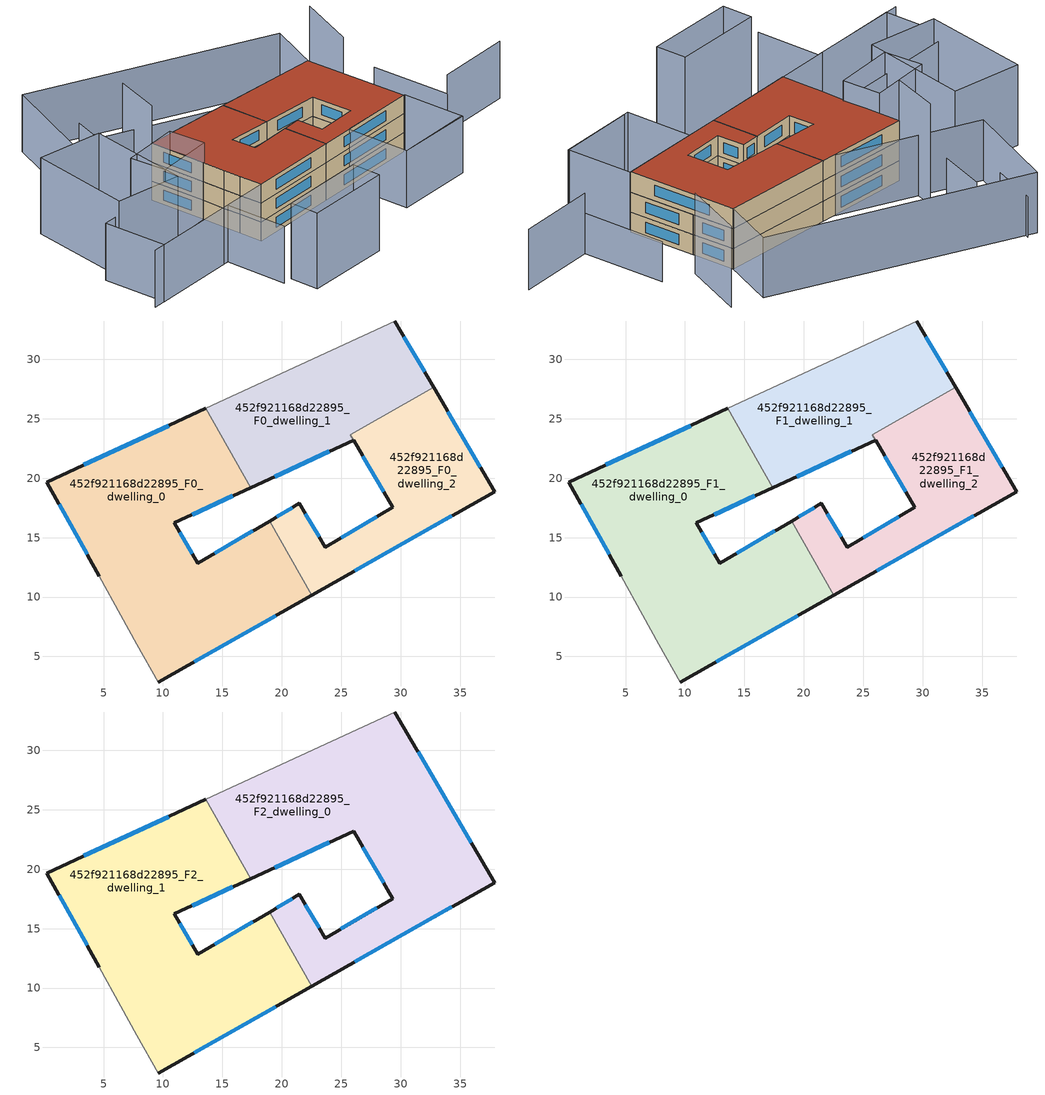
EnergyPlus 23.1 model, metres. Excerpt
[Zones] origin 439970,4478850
452f921168d22895_F0_dwelling_0
 floor ground (EU_floor_Construction): 17.39,19.21 10.93,16.24 12.94,12.84 18.98,16.4 22.51,10.15 9.59,2.85 7.79,6.03 6.44,8.47 4.64,11.75 0.21,19.68 13.62,25.88 z0
 wall outside (EU_wall_Construction): 18.98,16.4 12.94,12.84 10.93,16.24 17.39,19.21 / 9.59,2.85 22.51,10.15 / 13.62,25.88 0.21,19.68 4.64,11.75 z0:3
 wall to 452f921168d22895_F0_dwelling_1 (EU_wall_Construction): 17.39,19.21 13.62,25.88 z0:3
 wall to 452f921168d22895_F0_dwelling_2 (EU_wall_Construction): 22.51,10.15 18.98,16.4 z0:3
 wall adiabatic (EU_wall_Construction): 4.64,11.75 6.44,8.47 7.79,6.03 9.59,2.85 z0:3
 window (EU_Window_Construction): 12.44,16.93 15.88,18.51 / 12.47,13.63 11.4,15.44 / 17.56,15.56 14.35,13.67 / 12.62,4.56 19.48,8.44 / 1.25,17.82 3.61,13.6 / 10.48,24.43 3.35,21.13 z0.7:2.3
452f921168d22895_F0_dwelling_1
 floor ground (EU_floor_Construction): 29.51,33.23 32.78,27.64 25.76,23.67 29.34,17.54 26.04,23.19 17.39,19.21 13.62,25.88 z0
 wall outside (EU_wall_Construction): 17.39,19.21 26.04,23.19 / 32.78,27.64 29.51,33.23 / 29.34,17.54 26.04,23.19 z0:3
 wall adiabatic (EU_wall_Construction): 29.51,33.23 13.62,25.88 z0:3
 wall to 452f921168d22895_F0_dwelling_2 (EU_wall_Construction): 29.34,17.54 25.76,23.67 32.78,27.64 z0:3
 window (EU_Window_Construction): 19.41,20.14 24.01,22.26 / 32.01,28.95 30.27,31.92 / 28.56,18.86 26.81,21.86 z0.7:2.3
452f921168d22895_F0_dwelling_2
 floor ground (EU_floor_Construction): 32.78,27.64 37.92,18.86 22.51,10.15 18.98,16.4 21.48,17.87 23.65,14.19 29.34,17.54 25.76,23.67 z0
 wall outside (EU_wall_Construction): 29.34,17.54 23.65,14.19 21.48,17.87 18.98,16.4 / 22.51,10.15 37.92,18.86 32.78,27.64 z0:3
 window (EU_Window_Construction): 23.14,15.06 21.99,17.01 / 28,16.75 24.98,14.98 / 36.72,20.92 33.98,25.59 / 26.12,12.19 34.31,16.82 / 20.9,17.53 19.56,16.74 z0.7:2.3
452f921168d22895_F1_dwelling_0
 floor to 452f921168d22895_F0_dwelling_0 (EU_floor_Construction): 17.39,19.21 10.93,16.24 12.94,12.84 18.98,16.4 22.51,10.15 9.59,2.85 7.79,6.03 6.44,8.47 4.64,11.75 0.21,19.68 13.62,25.88 z3
 wall outside (EU_wall_Construction): 18.98,16.4 12.94,12.84 10.93,16.24 17.39,19.21 / 9.59,2.85 22.51,10.15 / 13.62,25.88 0.21,19.68 4.64,11.75 z3:6
 wall to 452f921168d22895_F1_dwelling_1 (EU_wall_Construction): 17.39,19.21 13.62,25.88 z3:6
 wall to 452f921168d22895_F1_dwelling_2 (EU_wall_Construction): 22.51,10.15 18.98,16.4 z3:6
 wall adiabatic (EU_wall_Construction): 4.64,11.75 6.44,8.47 7.79,6.03 9.59,2.85 z3:6
 window (EU_Window_Construction): 12.44,16.93 15.88,18.51 / 12.47,13.63 11.4,15.44 / 17.56,15.56 14.35,13.67 / 12.62,4.56 19.48,8.44 / 1.25,17.82 3.61,13.6 / 10.48,24.43 3.35,21.13 z3.7:5.3
452f921168d22895_F1_dwelling_1
 floor to 452f921168d22895_F0_dwelling_1 (EU_floor_Construction): 29.51,33.23 32.78,27.64 25.76,23.67 29.34,17.54 26.04,23.19 17.39,19.21 13.62,25.88 z3
 wall outside (EU_wall_Construction): 17.39,19.21 26.04,23.19 / 32.78,27.64 29.51,33.23 / 29.34,17.54 26.04,23.19 z3:6
 wall adiabatic (EU_wall_Construction): 29.51,33.23 13.62,25.88 z3:6
 wall to 452f921168d22895_F1_dwelling_2 (EU_wall_Construction): 29.34,17.54 25.76,23.67 32.78,27.64 z3:6
 window (EU_Window_Construction): 19.41,20.14 24.01,22.26 / 32.01,28.95 30.27,31.92 / 28.56,18.86 26.81,21.86 z3.7:5.3
452f921168d22895_F1_dwelling_2
 floor to 452f921168d22895_F0_dwelling_2 (EU_floor_Construction): 32.78,27.64 37.92,18.86 22.51,10.15 18.98,16.4 21.48,17.87 23.65,14.19 29.34,17.54 25.76,23.67 z3
 wall outside (EU_wall_Construction): 29.34,17.54 23.65,14.19 21.48,17.87 18.98,16.4 / 22.51,10.15 37.92,18.86 32.78,27.64 z3:6
 window (EU_Window_Construction): 23.14,15.06 21.99,17.01 / 28,16.75 24.98,14.98 / 36.72,20.92 33.98,25.59 / 26.12,12.19 34.31,16.82 / 20.9,17.53 19.56,16.74 z3.7:5.3
452f921168d22895_F2_dwelling_0
 floor to 452f921168d22895_F1_dwelling_1 (EU_floor_Construction): 29.51,33.23 32.78,27.64 25.76,23.67 29.34,17.54 26.04,23.19 17.39,19.21 13.62,25.88 z6
 floor to 452f921168d22895_F1_dwelling_2 (EU_floor_Construction): 32.78,27.64 37.92,18.86 22.51,10.15 18.98,16.4 21.48,17.87 23.65,14.19 29.34,17.54 25.76,23.67 z6
 wall outside (EU_wall_Construction): 17.39,19.21 26.04,23.19 29.33,17.53 23.65,14.19 21.48,17.87 18.98,16.4 / 22.51,10.15 37.92,18.86 29.51,33.23 z6:9
 wall to 452f921168d22895_F2_dwelling_1 (EU_wall_Construction): 18.98,16.4 22.51,10.15 / 13.62,25.88 17.39,19.21 z6:9
 wall adiabatic (EU_wall_Construction): 29.51,33.23 13.62,25.88 z6:9
 window (EU_Window_Construction): 20.9,17.53 19.56,16.74 / 23.14,15.06 21.99,17.01 / 28,16.75 24.98,14.98 / 26.81,21.86 28.56,18.86 / 19.41,20.14 24.01,22.26 / 35.95,22.23 31.48,29.87 / 26.12,12.19 34.31,16.82 z6.7:8.3
 roof outside (EU_roof_Construction): 37.92,18.86 29.51,33.23 13.62,25.88 17.39,19.21 26.04,23.19 29.33,17.53 23.65,14.19 21.48,17.87 18.98,16.4 22.51,10.15 z9
452f921168d22895_F2_dwelling_1
 floor to 452f921168d22895_F1_dwelling_0 (EU_floor_Construction): 17.39,19.21 10.93,16.24 12.94,12.84 18.98,16.4 22.51,10.15 9.59,2.85 7.79,6.03 6.44,8.47 4.64,11.75 0.21,19.68 13.62,25.88 z6
 wall outside (EU_wall_Construction): 13.62,25.88 0.21,19.68 4.64,11.75 / 18.98,16.4 12.94,12.84 10.93,16.24 17.39,19.21 / 9.59,2.85 22.51,10.15 z6:9
 wall adiabatic (EU_wall_Construction): 4.64,11.75 6.44,8.47 7.79,6.03 9.59,2.85 z6:9
 window (EU_Window_Construction): 10.48,24.43 3.35,21.13 / 12.44,16.93 15.88,18.51 / 12.47,13.63 11.4,15.44 / 17.56,15.56 14.35,13.67 / 12.62,4.56 19.48,8.44 / 1.25,17.82 3.61,13.6 z6.7:8.3
 roof outside (EU_roof_Construction): 22.51,10.15 18.98,16.4 12.94,12.84 10.93,16.24 17.39,19.21 13.62,25.88 0.21,19.68 4.64,11.75 6.44,8.47 7.79,6.03 9.59,2.85 z9
shading: 45.73,21.88 56.26,27.97 / -11.39,-8.94 2.99,-0.88 / 2.99,-0.88 7.85,-9.57 / 32.64,4.22 42.99,10.21 / 9.65,2.88 -9.66,-8.02 / -9.66,-8.02 -14.66,0.84 / -14.66,0.84 4.64,11.75 / 4.64,11.75 9.65,2.88 / 27,12.69 38.05,18.94 / 38.05,18.94 43.07,10.06 / 43.07,10.06 32.01,3.82 / 32.01,3.82 27,12.69 / -10.89,39.59 28.99,41.97 / 28.99,41.97 29.93,26.12 / 29.93,26.12 -9.94,23.74 / -9.94,23.74 -10.89,39.59 z0:9; 34.55,32.48 33.77,42.61 / 9.16,-8.85 21.42,-2.02 / 21.42,-2.02 23.67,-6.07 / 23.67,-6.07 11.42,-12.9 / 11.42,-12.9 9.16,-8.85 / -12.57,1.04 -17.76,16.81 / -17.76,16.81 -7.52,20.18 / -7.52,20.18 -2.33,4.41 / -2.33,4.41 -12.57,1.04 / 4.89,11.9 -3.17,6.87 / -3.17,6.87 -6.27,11.84 / -6.27,11.84 1.79,16.87 / 1.79,16.87 4.89,11.9 z0:12; -0.97,27.17 0.22,19.65 z0:15; -4.67,34.01 -3.6,26.52 / 45.7,21.85 39.39,32.83 / -9.25,40.27 -8.53,32.8 z0:6
[Building]
EU S2 Campaign: North Axis=0; Terrain=City; Solar Distribution=FullExterior
[Site:Location]
Madrid: Latitude=40.5; Longitude=-3.5; Time Zone=1; Elevation=609
[SizingPeriod:WeatherFileDays]
AnnualSizingPeriod: Begin Month=1; Begin Day of Month=1; End Month=12; End Day of Month=31; Day of Week for Start Day=Monday; Use Weather File Daylight Saving Period=No; Use Weather File Rain and Snow Indicators=No
[MATERIAL]
EU_InternalMass_Material: Roughness=MediumRough; Thickness=0.1; Conductivity=1; Density=1800; Specific Heat=900; Thermal Absorptance=0.9; Solar Absorptance=0.7; Visible Absorptance=0.7
[MATERIAL:NOMASS] Roughness=MediumRough; Thermal Absorptance=0.9; Solar Absorptance=0.7; Visible Absorptance=0.7
Name | Thermal Resistance
EU_wall_NoMass | 0.419739
EU_roof_NoMass | 0.352165
EU_floor_NoMass | 0.608284
[WINDOWMATERIAL:SIMPLEGLAZINGSYSTEM]
EU_Window_SimpleGlazing: UFactor=4.8352; Solar Heat Gain Coefficient=0.85; Visible Transmittance=0.85
[CONSTRUCTION]
EU_wall_Construction: EU_wall_NoMass
EU_roof_Construction: EU_roof_NoMass
EU_floor_Construction: EU_floor_NoMass
EU_InternalMass_Construction: EU_InternalMass_Material
EU_Window_Construction: EU_Window_SimpleGlazing
[ZONE] Type=1; Multiplier=1; Ceiling Height=autocalculate; Floor Area=autocalculate; Part of Total Floor Area=Yes
Name | Volume
452f921168d22895_F0_dwelling_0; 452f921168d22895_F1_dwelling_0; 452f921168d22895_F2_dwelling_1 | 752.003
452f921168d22895_F2_dwelling_0 | 752.031
452f921168d22895_F0_dwelling_1; 452f921168d22895_F1_dwelling_1 | 381.692
452f921168d22895_F0_dwelling_2; 452f921168d22895_F1_dwelling_2 | 370.296
[INTERNALMASS] Construction=EU_InternalMass_Construction
Name | Zone or ZoneList | Surface Area
452f921168d22895_F0_dwelling_0_EU_InternalMass | 452f921168d22895_F0_dwelling_0 | 250.667
452f921168d22895_F0_dwelling_1_EU_InternalMass | 452f921168d22895_F0_dwelling_1 | 127.248
452f921168d22895_F0_dwelling_2_EU_InternalMass | 452f921168d22895_F0_dwelling_2 | 123.43
452f921168d22895_F1_dwelling_0_EU_InternalMass | 452f921168d22895_F1_dwelling_0 | 250.667
452f921168d22895_F1_dwelling_1_EU_InternalMass | 452f921168d22895_F1_dwelling_1 | 127.248
452f921168d22895_F1_dwelling_2_EU_InternalMass | 452f921168d22895_F1_dwelling_2 | 123.43
452f921168d22895_F2_dwelling_0_EU_InternalMass | 452f921168d22895_F2_dwelling_0 | 250.677
452f921168d22895_F2_dwelling_1_EU_InternalMass | 452f921168d22895_F2_dwelling_1 | 250.667
[OTHEREQUIPMENT] Fuel Type=Electricity; Design Level Calculation Method=Watts/Area; Power per Zone Floor Area=1; Fraction Latent=0; Fraction Radiant=0; Fraction Lost=0; Carbon Dioxide Generation Rate=0; EndUse Subcategory=EU_Step8_InternalGains
Name | Zone or ZoneList or Space or SpaceList | Schedule
EU_Step8_InternalGain_452f921168d22895_F0_dwelling_0_f000 | 452f921168d22895_F0_dwelling_0 | EU_Step8_GainSchedule_452f921168d22895_F0_dwelling_0_f000
EU_Step8_InternalGain_452f921168d22895_F0_dwelling_1_f000 | 452f921168d22895_F0_dwelling_1 | EU_Step8_GainSchedule_452f921168d22895_F0_dwelling_1_f000
EU_Step8_InternalGain_452f921168d22895_F0_dwelling_2_f000 | 452f921168d22895_F0_dwelling_2 | EU_Step8_GainSchedule_452f921168d22895_F0_dwelling_2_f000
EU_Step8_InternalGain_452f921168d22895_F1_dwelling_0_f000 | 452f921168d22895_F1_dwelling_0 | EU_Step8_GainSchedule_452f921168d22895_F1_dwelling_0_f000
EU_Step8_InternalGain_452f921168d22895_F1_dwelling_1_f000 | 452f921168d22895_F1_dwelling_1 | EU_Step8_GainSchedule_452f921168d22895_F1_dwelling_1_f000
EU_Step8_InternalGain_452f921168d22895_F1_dwelling_2_f000 | 452f921168d22895_F1_dwelling_2 | EU_Step8_GainSchedule_452f921168d22895_F1_dwelling_2_f000
EU_Step8_InternalGain_452f921168d22895_F2_dwelling_0_f000 | 452f921168d22895_F2_dwelling_0 | EU_Step8_GainSchedule_452f921168d22895_F2_dwelling_0_f000
EU_Step8_InternalGain_452f921168d22895_F2_dwelling_1_f000 | 452f921168d22895_F2_dwelling_1 | EU_Step8_GainSchedule_452f921168d22895_F2_dwelling_1_f000
[ZONEVENTILATION:DESIGNFLOWRATE] Schedule=EU_AlwaysOn; Design Flow Rate Calculation Method=AirChanges/Hour; Air Changes per Hour=0.703302; Ventilation Type=Natural; Fan Pressure Rise=0; Fan Total Efficiency=1; Constant Term Coefficient=1; Temperature Term Coefficient=0; Velocity Term Coefficient=0; Velocity Squared Term Coefficient=0; Minimum Indoor Temperature=-100; Maximum Indoor Temperature=100; Delta Temperature=-100; Minimum Outdoor Temperature=-100; Maximum Outdoor Temperature=100; Maximum Wind Speed=40
Name | Zone or ZoneList or Space or SpaceList
EU_ConstantAir_452f921168d22895_F0_dwelling_0 | 452f921168d22895_F0_dwelling_0
EU_ConstantAir_452f921168d22895_F0_dwelling_1 | 452f921168d22895_F0_dwelling_1
EU_ConstantAir_452f921168d22895_F0_dwelling_2 | 452f921168d22895_F0_dwelling_2
EU_ConstantAir_452f921168d22895_F1_dwelling_0 | 452f921168d22895_F1_dwelling_0
EU_ConstantAir_452f921168d22895_F1_dwelling_1 | 452f921168d22895_F1_dwelling_1
EU_ConstantAir_452f921168d22895_F1_dwelling_2 | 452f921168d22895_F1_dwelling_2
EU_ConstantAir_452f921168d22895_F2_dwelling_0 | 452f921168d22895_F2_dwelling_0
EU_ConstantAir_452f921168d22895_F2_dwelling_1 | 452f921168d22895_F2_dwelling_1
[HVACTEMPLATE:THERMOSTAT] Constant Heating Setpoint=20; Constant Cooling Setpoint=50
EU_HeatOnly_452f921168d22895_F0_dwelling_0; EU_HeatOnly_452f921168d22895_F0_dwelling_1; EU_HeatOnly_452f921168d22895_F0_dwelling_2; EU_HeatOnly_452f921168d22895_F1_dwelling_0; EU_HeatOnly_452f921168d22895_F1_dwelling_1; EU_HeatOnly_452f921168d22895_F1_dwelling_2; EU_HeatOnly_452f921168d22895_F2_dwelling_0; EU_HeatOnly_452f921168d22895_F2_dwelling_1
[HVACTEMPLATE:ZONE:IDEALLOADSAIRSYSTEM] System Availability Schedule=EU_AlwaysOn; Maximum Heating Supply Air Temperature=50; Minimum Cooling Supply Air Temperature=13; Maximum Heating Supply Air Humidity Ratio=0.0156; Minimum Cooling Supply Air Humidity Ratio=0.0077; Heating Limit=NoLimit; Cooling Limit=NoLimit; Heating Availability Schedule=EU_AlwaysOn; Cooling Availability Schedule=EU_CoolingOff; Dehumidification Control Type=ConstantSensibleHeatRatio; Cooling Sensible Heat Ratio=0.7; Dehumidification Setpoint=60; Humidification Control Type=None; Humidification Setpoint=30; Outdoor Air Method=None; Outdoor Air Flow Rate per Person=0.00944; Outdoor Air Flow Rate per Zone Floor Area=0; Outdoor Air Flow Rate per Zone=0; Demand Controlled Ventilation Type=None; Outdoor Air Economizer Type=NoEconomizer; Heat Recovery Type=None; Sensible Heat Recovery Effectiveness=0.7; Latent Heat Recovery Effectiveness=0.65
Name | Template Thermostat
452f921168d22895_F0_dwelling_0 | EU_HeatOnly_452f921168d22895_F0_dwelling_0
452f921168d22895_F0_dwelling_1 | EU_HeatOnly_452f921168d22895_F0_dwelling_1
452f921168d22895_F0_dwelling_2 | EU_HeatOnly_452f921168d22895_F0_dwelling_2
452f921168d22895_F1_dwelling_0 | EU_HeatOnly_452f921168d22895_F1_dwelling_0
452f921168d22895_F1_dwelling_1 | EU_HeatOnly_452f921168d22895_F1_dwelling_1
452f921168d22895_F1_dwelling_2 | EU_HeatOnly_452f921168d22895_F1_dwelling_2
452f921168d22895_F2_dwelling_0 | EU_HeatOnly_452f921168d22895_F2_dwelling_0
452f921168d22895_F2_dwelling_1 | EU_HeatOnly_452f921168d22895_F2_dwelling_1
[SIZING:ZONE] Zone Cooling Design Supply Air Temperature Input Method=SupplyAirTemperature; Zone Cooling Design Supply Air Temperature=13; Zone Heating Design Supply Air Temperature Input Method=SupplyAirTemperature; Zone Heating Design Supply Air Temperature=50; Zone Cooling Design Supply Air Humidity Ratio=0.008; Zone Heating Design Supply Air Humidity Ratio=0.008; Cooling Design Air Flow Method=DesignDay; Cooling Design Air Flow Rate=0; Cooling Minimum Air Flow per Zone Floor Area=0.000762; Cooling Minimum Air Flow=0; Cooling Minimum Air Flow Fraction=0.2; Heating Design Air Flow Method=DesignDay; Heating Design Air Flow Rate=0; Heating Maximum Air Flow per Zone Floor Area=0.002032; Heating Maximum Air Flow=0.141576; Heating Maximum Air Flow Fraction=0.3; Account for Dedicated Outdoor Air System=No; Dedicated Outdoor Air System Control Strategy=NeutralSupplyAir; Dedicated Outdoor Air Low Setpoint Temperature for Design=autosize; Dedicated Outdoor Air High Setpoint Temperature for Design=autosize; Zone Load Sizing Method=Sensible Load Only No Latent Load; Zone Latent Cooling Design Supply Air Humidity Ratio Input Method=HumidityRatioDifference; Zone Cooling Design Supply Air Humidity Ratio Difference=0.005; Zone Latent Heating Design Supply Air Humidity Ratio Input Method=HumidityRatioDifference; Zone Humidification Design Supply Air Humidity Ratio Difference=0.005
452f921168d22895_F0_dwelling_0; 452f921168d22895_F0_dwelling_1; 452f921168d22895_F0_dwelling_2; 452f921168d22895_F1_dwelling_0; 452f921168d22895_F1_dwelling_1; 452f921168d22895_F1_dwelling_2; 452f921168d22895_F2_dwelling_0; 452f921168d22895_F2_dwelling_1
[SCHEDULE:CONSTANT]
Name | Hourly Value
EU_AlwaysOn | 1
EU_CoolingOff | 0
[SCHEDULE:FILE] Column Number=1; Rows to Skip at Top=0; Number of Hours of Data=8760; Column Separator=Comma; Interpolate to Timestep=No; Minutes per Item=60; Adjust Schedule for Daylight Savings=Yes
Name | File
EU_Step8_GainSchedule_452f921168d22895_F0_dwelling_0_f000 | ../../schedules/452f921168d22895/452f921168d22895_F0_dwelling_0_f000_gain.csv
EU_Step8_GainSchedule_452f921168d22895_F0_dwelling_1_f000 | ../../schedules/452f921168d22895/452f921168d22895_F0_dwelling_1_f000_gain.csv
EU_Step8_GainSchedule_452f921168d22895_F0_dwelling_2_f000 | ../../schedules/452f921168d22895/452f921168d22895_F0_dwelling_2_f000_gain.csv
EU_Step8_GainSchedule_452f921168d22895_F1_dwelling_0_f000 | ../../schedules/452f921168d22895/452f921168d22895_F1_dwelling_0_f000_gain.csv
EU_Step8_GainSchedule_452f921168d22895_F1_dwelling_1_f000 | ../../schedules/452f921168d22895/452f921168d22895_F1_dwelling_1_f000_gain.csv
EU_Step8_GainSchedule_452f921168d22895_F1_dwelling_2_f000 | ../../schedules/452f921168d22895/452f921168d22895_F1_dwelling_2_f000_gain.csv
EU_Step8_GainSchedule_452f921168d22895_F2_dwelling_0_f000 | ../../schedules/452f921168d22895/452f921168d22895_F2_dwelling_0_f000_gain.csv
EU_Step8_GainSchedule_452f921168d22895_F2_dwelling_1_f000 | ../../schedules/452f921168d22895/452f921168d22895_F2_dwelling_1_f000_gain.csv
